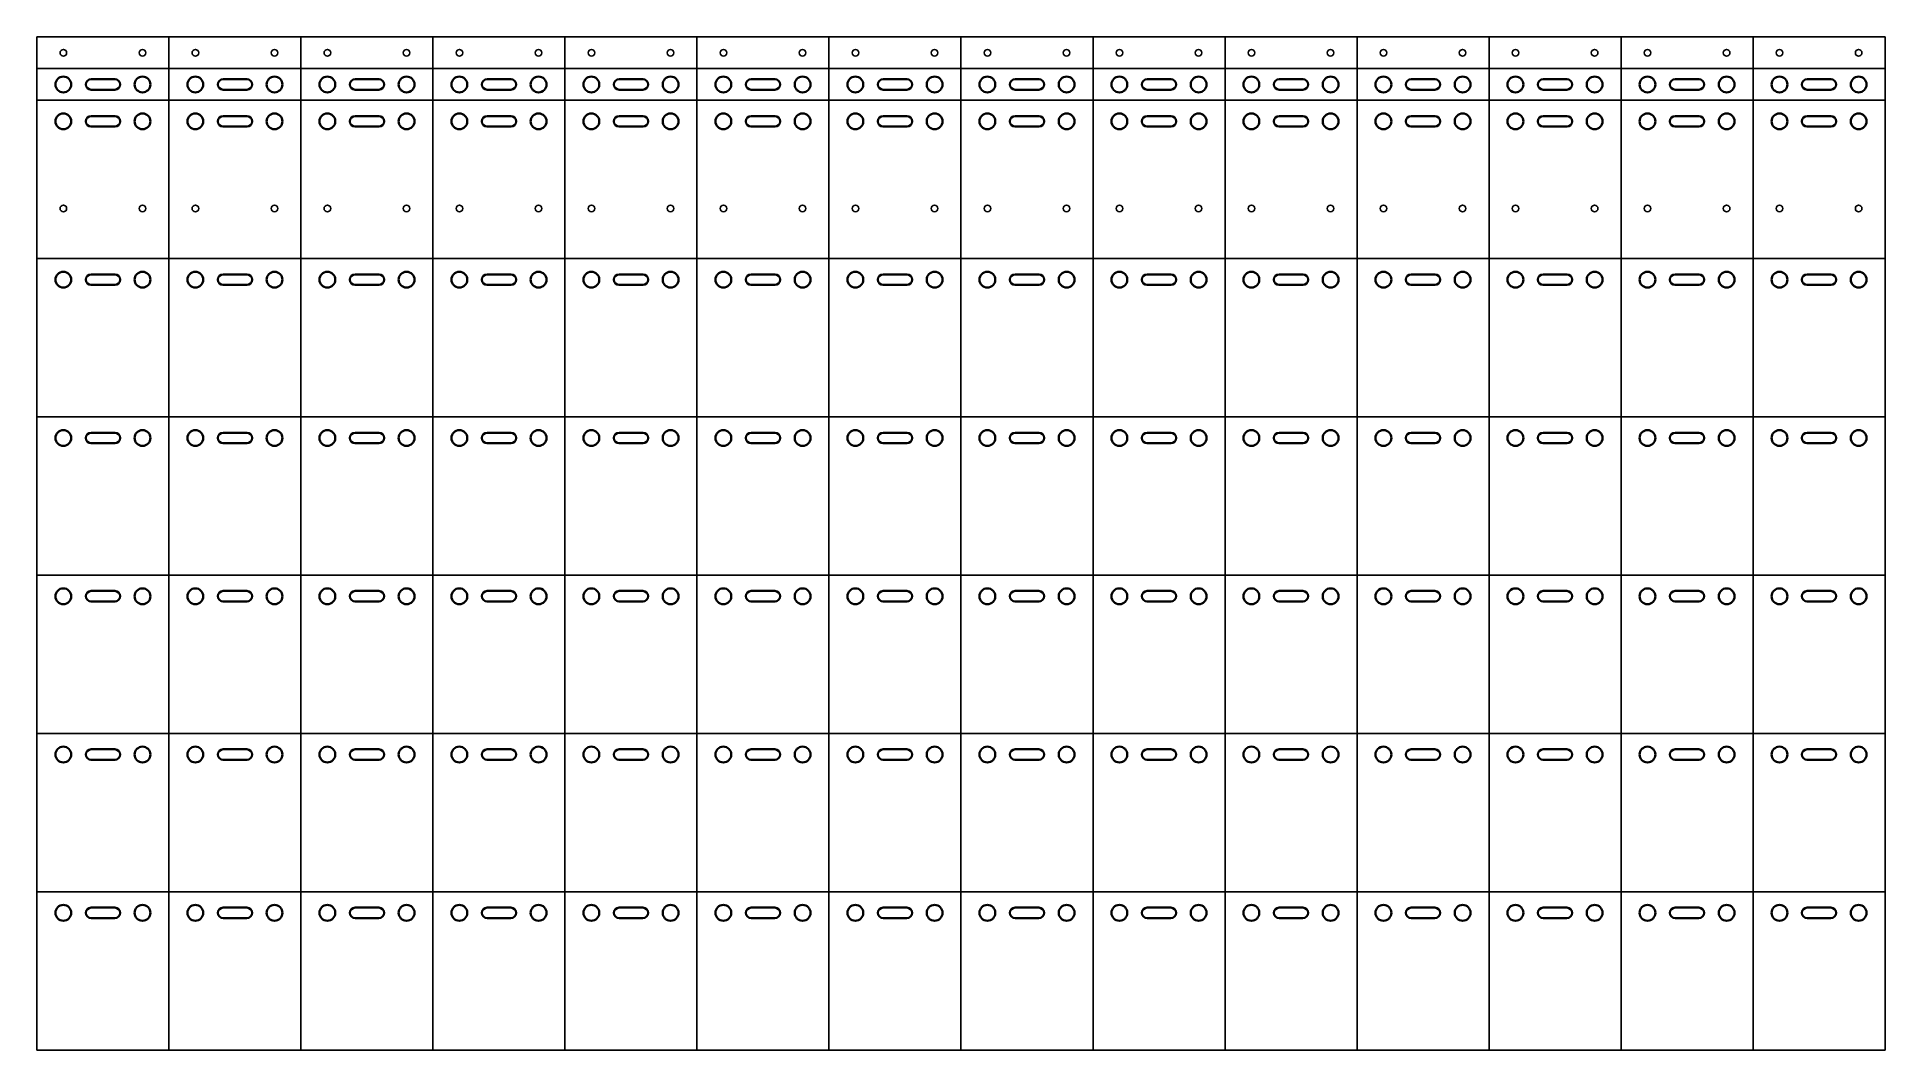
# Model space of a CAD drawing. Header units: inches. Extents: x 0 to 700, y 0 to 384.
import ezdxf

# ---------------------------------------------------------------- set-up
doc = ezdxf.new("R2010")
doc.units = ezdxf.units.IN
doc.header["$MEASUREMENT"] = 0
doc.layers.add('freelijnen', color=94, linetype='Continuous')

msp = doc.modelspace()

# ---------------------------------------------------------------- linework, layer by layer
at = {"layer": 'freelijnen'}
for p, q in [((50, 384), (50, 0)), ((100, 0), (100, 384)), ((150, 384), (150, 0)), ((200, 384), (200, 0)), ((250, 0), (250, 384)), ((300, 384), (300, 0)), ((350, 0), (350, 384)), ((400, 384), (400, 0)), ((450, 0), (450, 384)), ((500, 384), (500, 0)), ((550, 0), (550, 384)), ((600, 384), (600, 0)), ((650, 0), (650, 384)), ((700, 372), (0, 372)), ((0, 360), (700, 360)), ((700, 300), (0, 300)), ((0, 240), (700, 240)), ((700, 180), (0, 180)), ((0, 120), (700, 120)), ((700, 60), (0, 60))]:
    msp.add_line(p, q, dxfattribs=at)
msp.add_lwpolyline([(0, 0), (700, 0), (700, 384), (0, 384)], close=True, dxfattribs=at)
for centre in [(10, 378), (40, 378), (60, 378), (90, 378), (110, 378), (140, 378), (160, 378), (190, 378), (210, 378), (240, 378), (260, 378), (290, 378), (310, 378), (340, 378), (360, 378), (390, 378), (410, 378), (440, 378), (460, 378), (490, 378), (510, 378), (540, 378), (560, 378), (590, 378), (610, 378), (640, 378), (660, 378), (690, 378), (10, 319), (40, 319), (60, 319), (90, 319), (110, 319), (140, 319), (160, 319), (190, 319), (210, 319), (240, 319), (260, 319), (290, 319), (310, 319), (340, 319), (360, 319), (390, 319), (410, 319), (440, 319), (460, 319), (490, 319), (510, 319), (540, 319), (560, 319), (590, 319), (610, 319), (640, 319), (660, 319), (690, 319)]:
    msp.add_circle(centre, 1.25, dxfattribs=at)
at = {"layer": 'freelijnen', "lineweight": 35}
for centre in [(10, 366), (40, 366), (60, 366), (90, 366), (110, 366), (140, 366), (160, 366), (190, 366), (210, 366), (240, 366), (260, 366), (290, 366), (310, 366), (340, 366), (360, 366), (390, 366), (410, 366), (440, 366), (460, 366), (490, 366), (510, 366), (540, 366), (560, 366), (590, 366), (610, 366), (640, 366), (660, 366), (690, 366), (10, 352), (40, 352), (60, 352), (90, 352), (110, 352), (140, 352), (160, 352), (190, 352), (210, 352), (240, 352), (260, 352), (290, 352), (310, 352), (340, 352), (360, 352), (390, 352), (410, 352), (440, 352), (460, 352), (490, 352), (510, 352), (540, 352), (560, 352), (590, 352), (610, 352), (640, 352), (660, 352), (690, 352), (10, 292), (40, 292), (60, 292), (90, 292), (110, 292), (140, 292), (160, 292), (190, 292), (210, 292), (240, 292), (260, 292), (290, 292), (310, 292), (340, 292), (360, 292), (390, 292), (410, 292), (440, 292), (460, 292), (490, 292), (510, 292), (540, 292), (560, 292), (590, 292), (610, 292), (640, 292), (660, 292), (690, 292), (10, 232), (40, 232), (60, 232), (90, 232), (110, 232), (140, 232), (160, 232), (190, 232), (210, 232), (240, 232), (260, 232), (290, 232), (310, 232), (340, 232), (360, 232), (390, 232), (410, 232), (440, 232), (460, 232), (490, 232), (510, 232), (540, 232), (560, 232), (590, 232), (610, 232), (640, 232), (660, 232), (690, 232), (10, 172), (40, 172), (60, 172), (90, 172), (110, 172), (140, 172), (160, 172), (190, 172), (210, 172), (240, 172), (260, 172), (290, 172), (310, 172), (340, 172), (360, 172), (390, 172), (410, 172), (440, 172), (460, 172), (490, 172), (510, 172), (540, 172), (560, 172), (590, 172), (610, 172), (640, 172), (660, 172), (690, 172), (10, 112), (40, 112), (60, 112), (90, 112), (110, 112), (140, 112), (160, 112), (190, 112), (210, 112), (240, 112), (260, 112), (290, 112), (310, 112), (340, 112), (360, 112), (390, 112), (410, 112), (440, 112), (460, 112), (490, 112), (510, 112), (540, 112), (560, 112), (590, 112), (610, 112), (640, 112), (660, 112), (690, 112), (10, 52), (40, 52), (60, 52), (90, 52), (110, 52), (140, 52), (160, 52), (190, 52), (210, 52), (240, 52), (260, 52), (290, 52), (310, 52), (340, 52), (360, 52), (390, 52), (410, 52), (440, 52), (460, 52), (490, 52), (510, 52), (540, 52), (560, 52), (590, 52), (610, 52), (640, 52), (660, 52), (690, 52)]:
    msp.add_ellipse(centre, major_axis=(0, 3), ratio=1, dxfattribs=at)
for points in [[(20.5, 368), (20.5, 368), (29.5, 368), (29.5, 368), (29.5, 368), (30.6, 368), (31.5, 367.1), (31.5, 366), (31.5, 366), (31.5, 366), (31.5, 366), (31.5, 366), (31.5, 366), (31.5, 364.9), (30.6, 364), (29.5, 364), (29.5, 364), (29.5, 364), (20.5, 364), (20.5, 364), (20.5, 364), (19.4, 364), (18.5, 364.9), (18.5, 366), (18.5, 366), (18.5, 366), (18.5, 366), (18.5, 366), (18.5, 366), (18.5, 367.1), (19.4, 368), (20.5, 368)], [(70.5, 368), (70.5, 368), (79.5, 368), (79.5, 368), (79.5, 368), (80.6, 368), (81.5, 367.1), (81.5, 366), (81.5, 366), (81.5, 366), (81.5, 366), (81.5, 366), (81.5, 366), (81.5, 364.9), (80.6, 364), (79.5, 364), (79.5, 364), (79.5, 364), (70.5, 364), (70.5, 364), (70.5, 364), (69.4, 364), (68.5, 364.9), (68.5, 366), (68.5, 366), (68.5, 366), (68.5, 366), (68.5, 366), (68.5, 366), (68.5, 367.1), (69.4, 368), (70.5, 368)], [(120.5, 368), (120.5, 368), (129.5, 368), (129.5, 368), (129.5, 368), (130.6, 368), (131.5, 367.1), (131.5, 366), (131.5, 366), (131.5, 366), (131.5, 366), (131.5, 366), (131.5, 366), (131.5, 364.9), (130.6, 364), (129.5, 364), (129.5, 364), (129.5, 364), (120.5, 364), (120.5, 364), (120.5, 364), (119.4, 364), (118.5, 364.9), (118.5, 366), (118.5, 366), (118.5, 366), (118.5, 366), (118.5, 366), (118.5, 366), (118.5, 367.1), (119.4, 368), (120.5, 368)], [(170.5, 368), (170.5, 368), (179.5, 368), (179.5, 368), (179.5, 368), (180.6, 368), (181.5, 367.1), (181.5, 366), (181.5, 366), (181.5, 366), (181.5, 366), (181.5, 366), (181.5, 366), (181.5, 364.9), (180.6, 364), (179.5, 364), (179.5, 364), (179.5, 364), (170.5, 364), (170.5, 364), (170.5, 364), (169.4, 364), (168.5, 364.9), (168.5, 366), (168.5, 366), (168.5, 366), (168.5, 366), (168.5, 366), (168.5, 366), (168.5, 367.1), (169.4, 368), (170.5, 368)], [(220.5, 368), (220.5, 368), (229.5, 368), (229.5, 368), (229.5, 368), (230.6, 368), (231.5, 367.1), (231.5, 366), (231.5, 366), (231.5, 366), (231.5, 366), (231.5, 366), (231.5, 366), (231.5, 364.9), (230.6, 364), (229.5, 364), (229.5, 364), (229.5, 364), (220.5, 364), (220.5, 364), (220.5, 364), (219.4, 364), (218.5, 364.9), (218.5, 366), (218.5, 366), (218.5, 366), (218.5, 366), (218.5, 366), (218.5, 366), (218.5, 367.1), (219.4, 368), (220.5, 368)], [(270.5, 368), (270.5, 368), (279.5, 368), (279.5, 368), (279.5, 368), (280.6, 368), (281.5, 367.1), (281.5, 366), (281.5, 366), (281.5, 366), (281.5, 366), (281.5, 366), (281.5, 366), (281.5, 364.9), (280.6, 364), (279.5, 364), (279.5, 364), (279.5, 364), (270.5, 364), (270.5, 364), (270.5, 364), (269.4, 364), (268.5, 364.9), (268.5, 366), (268.5, 366), (268.5, 366), (268.5, 366), (268.5, 366), (268.5, 366), (268.5, 367.1), (269.4, 368), (270.5, 368)], [(320.5, 368), (320.5, 368), (329.5, 368), (329.5, 368), (329.5, 368), (330.6, 368), (331.5, 367.1), (331.5, 366), (331.5, 366), (331.5, 366), (331.5, 366), (331.5, 366), (331.5, 366), (331.5, 364.9), (330.6, 364), (329.5, 364), (329.5, 364), (329.5, 364), (320.5, 364), (320.5, 364), (320.5, 364), (319.4, 364), (318.5, 364.9), (318.5, 366), (318.5, 366), (318.5, 366), (318.5, 366), (318.5, 366), (318.5, 366), (318.5, 367.1), (319.4, 368), (320.5, 368)], [(370.5, 368), (370.5, 368), (379.5, 368), (379.5, 368), (379.5, 368), (380.6, 368), (381.5, 367.1), (381.5, 366), (381.5, 366), (381.5, 366), (381.5, 366), (381.5, 366), (381.5, 366), (381.5, 364.9), (380.6, 364), (379.5, 364), (379.5, 364), (379.5, 364), (370.5, 364), (370.5, 364), (370.5, 364), (369.4, 364), (368.5, 364.9), (368.5, 366), (368.5, 366), (368.5, 366), (368.5, 366), (368.5, 366), (368.5, 366), (368.5, 367.1), (369.4, 368), (370.5, 368)], [(420.5, 368), (420.5, 368), (429.5, 368), (429.5, 368), (429.5, 368), (430.6, 368), (431.5, 367.1), (431.5, 366), (431.5, 366), (431.5, 366), (431.5, 366), (431.5, 366), (431.5, 366), (431.5, 364.9), (430.6, 364), (429.5, 364), (429.5, 364), (429.5, 364), (420.5, 364), (420.5, 364), (420.5, 364), (419.4, 364), (418.5, 364.9), (418.5, 366), (418.5, 366), (418.5, 366), (418.5, 366), (418.5, 366), (418.5, 366), (418.5, 367.1), (419.4, 368), (420.5, 368)], [(470.5, 368), (470.5, 368), (479.5, 368), (479.5, 368), (479.5, 368), (480.6, 368), (481.5, 367.1), (481.5, 366), (481.5, 366), (481.5, 366), (481.5, 366), (481.5, 366), (481.5, 366), (481.5, 364.9), (480.6, 364), (479.5, 364), (479.5, 364), (479.5, 364), (470.5, 364), (470.5, 364), (470.5, 364), (469.4, 364), (468.5, 364.9), (468.5, 366), (468.5, 366), (468.5, 366), (468.5, 366), (468.5, 366), (468.5, 366), (468.5, 367.1), (469.4, 368), (470.5, 368)], [(520.5, 368), (520.5, 368), (529.5, 368), (529.5, 368), (529.5, 368), (530.6, 368), (531.5, 367.1), (531.5, 366), (531.5, 366), (531.5, 366), (531.5, 366), (531.5, 366), (531.5, 366), (531.5, 364.9), (530.6, 364), (529.5, 364), (529.5, 364), (529.5, 364), (520.5, 364), (520.5, 364), (520.5, 364), (519.4, 364), (518.5, 364.9), (518.5, 366), (518.5, 366), (518.5, 366), (518.5, 366), (518.5, 366), (518.5, 366), (518.5, 367.1), (519.4, 368), (520.5, 368)], [(570.5, 368), (570.5, 368), (579.5, 368), (579.5, 368), (579.5, 368), (580.6, 368), (581.5, 367.1), (581.5, 366), (581.5, 366), (581.5, 366), (581.5, 366), (581.5, 366), (581.5, 366), (581.5, 364.9), (580.6, 364), (579.5, 364), (579.5, 364), (579.5, 364), (570.5, 364), (570.5, 364), (570.5, 364), (569.4, 364), (568.5, 364.9), (568.5, 366), (568.5, 366), (568.5, 366), (568.5, 366), (568.5, 366), (568.5, 366), (568.5, 367.1), (569.4, 368), (570.5, 368)], [(620.5, 368), (620.5, 368), (629.5, 368), (629.5, 368), (629.5, 368), (630.6, 368), (631.5, 367.1), (631.5, 366), (631.5, 366), (631.5, 366), (631.5, 366), (631.5, 366), (631.5, 366), (631.5, 364.9), (630.6, 364), (629.5, 364), (629.5, 364), (629.5, 364), (620.5, 364), (620.5, 364), (620.5, 364), (619.4, 364), (618.5, 364.9), (618.5, 366), (618.5, 366), (618.5, 366), (618.5, 366), (618.5, 366), (618.5, 366), (618.5, 367.1), (619.4, 368), (620.5, 368)], [(670.5, 368), (670.5, 368), (679.5, 368), (679.5, 368), (679.5, 368), (680.6, 368), (681.5, 367.1), (681.5, 366), (681.5, 366), (681.5, 366), (681.5, 366), (681.5, 366), (681.5, 366), (681.5, 364.9), (680.6, 364), (679.5, 364), (679.5, 364), (679.5, 364), (670.5, 364), (670.5, 364), (670.5, 364), (669.4, 364), (668.5, 364.9), (668.5, 366), (668.5, 366), (668.5, 366), (668.5, 366), (668.5, 366), (668.5, 366), (668.5, 367.1), (669.4, 368), (670.5, 368)], [(20.5, 354), (20.5, 354), (29.5, 354), (29.5, 354), (29.5, 354), (30.6, 354), (31.5, 353.1), (31.5, 352), (31.5, 352), (31.5, 352), (31.5, 352), (31.5, 352), (31.5, 352), (31.5, 350.9), (30.6, 350), (29.5, 350), (29.5, 350), (29.5, 350), (20.5, 350), (20.5, 350), (20.5, 350), (19.4, 350), (18.5, 350.9), (18.5, 352), (18.5, 352), (18.5, 352), (18.5, 352), (18.5, 352), (18.5, 352), (18.5, 353.1), (19.4, 354), (20.5, 354)], [(70.5, 354), (70.5, 354), (79.5, 354), (79.5, 354), (79.5, 354), (80.6, 354), (81.5, 353.1), (81.5, 352), (81.5, 352), (81.5, 352), (81.5, 352), (81.5, 352), (81.5, 352), (81.5, 350.9), (80.6, 350), (79.5, 350), (79.5, 350), (79.5, 350), (70.5, 350), (70.5, 350), (70.5, 350), (69.4, 350), (68.5, 350.9), (68.5, 352), (68.5, 352), (68.5, 352), (68.5, 352), (68.5, 352), (68.5, 352), (68.5, 353.1), (69.4, 354), (70.5, 354)], [(120.5, 354), (120.5, 354), (129.5, 354), (129.5, 354), (129.5, 354), (130.6, 354), (131.5, 353.1), (131.5, 352), (131.5, 352), (131.5, 352), (131.5, 352), (131.5, 352), (131.5, 352), (131.5, 350.9), (130.6, 350), (129.5, 350), (129.5, 350), (129.5, 350), (120.5, 350), (120.5, 350), (120.5, 350), (119.4, 350), (118.5, 350.9), (118.5, 352), (118.5, 352), (118.5, 352), (118.5, 352), (118.5, 352), (118.5, 352), (118.5, 353.1), (119.4, 354), (120.5, 354)], [(170.5, 354), (170.5, 354), (179.5, 354), (179.5, 354), (179.5, 354), (180.6, 354), (181.5, 353.1), (181.5, 352), (181.5, 352), (181.5, 352), (181.5, 352), (181.5, 352), (181.5, 352), (181.5, 350.9), (180.6, 350), (179.5, 350), (179.5, 350), (179.5, 350), (170.5, 350), (170.5, 350), (170.5, 350), (169.4, 350), (168.5, 350.9), (168.5, 352), (168.5, 352), (168.5, 352), (168.5, 352), (168.5, 352), (168.5, 352), (168.5, 353.1), (169.4, 354), (170.5, 354)], [(220.5, 354), (220.5, 354), (229.5, 354), (229.5, 354), (229.5, 354), (230.6, 354), (231.5, 353.1), (231.5, 352), (231.5, 352), (231.5, 352), (231.5, 352), (231.5, 352), (231.5, 352), (231.5, 350.9), (230.6, 350), (229.5, 350), (229.5, 350), (229.5, 350), (220.5, 350), (220.5, 350), (220.5, 350), (219.4, 350), (218.5, 350.9), (218.5, 352), (218.5, 352), (218.5, 352), (218.5, 352), (218.5, 352), (218.5, 352), (218.5, 353.1), (219.4, 354), (220.5, 354)], [(270.5, 354), (270.5, 354), (279.5, 354), (279.5, 354), (279.5, 354), (280.6, 354), (281.5, 353.1), (281.5, 352), (281.5, 352), (281.5, 352), (281.5, 352), (281.5, 352), (281.5, 352), (281.5, 350.9), (280.6, 350), (279.5, 350), (279.5, 350), (279.5, 350), (270.5, 350), (270.5, 350), (270.5, 350), (269.4, 350), (268.5, 350.9), (268.5, 352), (268.5, 352), (268.5, 352), (268.5, 352), (268.5, 352), (268.5, 352), (268.5, 353.1), (269.4, 354), (270.5, 354)], [(320.5, 354), (320.5, 354), (329.5, 354), (329.5, 354), (329.5, 354), (330.6, 354), (331.5, 353.1), (331.5, 352), (331.5, 352), (331.5, 352), (331.5, 352), (331.5, 352), (331.5, 352), (331.5, 350.9), (330.6, 350), (329.5, 350), (329.5, 350), (329.5, 350), (320.5, 350), (320.5, 350), (320.5, 350), (319.4, 350), (318.5, 350.9), (318.5, 352), (318.5, 352), (318.5, 352), (318.5, 352), (318.5, 352), (318.5, 352), (318.5, 353.1), (319.4, 354), (320.5, 354)], [(370.5, 354), (370.5, 354), (379.5, 354), (379.5, 354), (379.5, 354), (380.6, 354), (381.5, 353.1), (381.5, 352), (381.5, 352), (381.5, 352), (381.5, 352), (381.5, 352), (381.5, 352), (381.5, 350.9), (380.6, 350), (379.5, 350), (379.5, 350), (379.5, 350), (370.5, 350), (370.5, 350), (370.5, 350), (369.4, 350), (368.5, 350.9), (368.5, 352), (368.5, 352), (368.5, 352), (368.5, 352), (368.5, 352), (368.5, 352), (368.5, 353.1), (369.4, 354), (370.5, 354)], [(420.5, 354), (420.5, 354), (429.5, 354), (429.5, 354), (429.5, 354), (430.6, 354), (431.5, 353.1), (431.5, 352), (431.5, 352), (431.5, 352), (431.5, 352), (431.5, 352), (431.5, 352), (431.5, 350.9), (430.6, 350), (429.5, 350), (429.5, 350), (429.5, 350), (420.5, 350), (420.5, 350), (420.5, 350), (419.4, 350), (418.5, 350.9), (418.5, 352), (418.5, 352), (418.5, 352), (418.5, 352), (418.5, 352), (418.5, 352), (418.5, 353.1), (419.4, 354), (420.5, 354)], [(470.5, 354), (470.5, 354), (479.5, 354), (479.5, 354), (479.5, 354), (480.6, 354), (481.5, 353.1), (481.5, 352), (481.5, 352), (481.5, 352), (481.5, 352), (481.5, 352), (481.5, 352), (481.5, 350.9), (480.6, 350), (479.5, 350), (479.5, 350), (479.5, 350), (470.5, 350), (470.5, 350), (470.5, 350), (469.4, 350), (468.5, 350.9), (468.5, 352), (468.5, 352), (468.5, 352), (468.5, 352), (468.5, 352), (468.5, 352), (468.5, 353.1), (469.4, 354), (470.5, 354)], [(520.5, 354), (520.5, 354), (529.5, 354), (529.5, 354), (529.5, 354), (530.6, 354), (531.5, 353.1), (531.5, 352), (531.5, 352), (531.5, 352), (531.5, 352), (531.5, 352), (531.5, 352), (531.5, 350.9), (530.6, 350), (529.5, 350), (529.5, 350), (529.5, 350), (520.5, 350), (520.5, 350), (520.5, 350), (519.4, 350), (518.5, 350.9), (518.5, 352), (518.5, 352), (518.5, 352), (518.5, 352), (518.5, 352), (518.5, 352), (518.5, 353.1), (519.4, 354), (520.5, 354)], [(570.5, 354), (570.5, 354), (579.5, 354), (579.5, 354), (579.5, 354), (580.6, 354), (581.5, 353.1), (581.5, 352), (581.5, 352), (581.5, 352), (581.5, 352), (581.5, 352), (581.5, 352), (581.5, 350.9), (580.6, 350), (579.5, 350), (579.5, 350), (579.5, 350), (570.5, 350), (570.5, 350), (570.5, 350), (569.4, 350), (568.5, 350.9), (568.5, 352), (568.5, 352), (568.5, 352), (568.5, 352), (568.5, 352), (568.5, 352), (568.5, 353.1), (569.4, 354), (570.5, 354)], [(620.5, 354), (620.5, 354), (629.5, 354), (629.5, 354), (629.5, 354), (630.6, 354), (631.5, 353.1), (631.5, 352), (631.5, 352), (631.5, 352), (631.5, 352), (631.5, 352), (631.5, 352), (631.5, 350.9), (630.6, 350), (629.5, 350), (629.5, 350), (629.5, 350), (620.5, 350), (620.5, 350), (620.5, 350), (619.4, 350), (618.5, 350.9), (618.5, 352), (618.5, 352), (618.5, 352), (618.5, 352), (618.5, 352), (618.5, 352), (618.5, 353.1), (619.4, 354), (620.5, 354)], [(670.5, 354), (670.5, 354), (679.5, 354), (679.5, 354), (679.5, 354), (680.6, 354), (681.5, 353.1), (681.5, 352), (681.5, 352), (681.5, 352), (681.5, 352), (681.5, 352), (681.5, 352), (681.5, 350.9), (680.6, 350), (679.5, 350), (679.5, 350), (679.5, 350), (670.5, 350), (670.5, 350), (670.5, 350), (669.4, 350), (668.5, 350.9), (668.5, 352), (668.5, 352), (668.5, 352), (668.5, 352), (668.5, 352), (668.5, 352), (668.5, 353.1), (669.4, 354), (670.5, 354)], [(20.5, 294), (20.5, 294), (29.5, 294), (29.5, 294), (29.5, 294), (30.6, 294), (31.5, 293.1), (31.5, 292), (31.5, 292), (31.5, 292), (31.5, 292), (31.5, 292), (31.5, 292), (31.5, 290.9), (30.6, 290), (29.5, 290), (29.5, 290), (29.5, 290), (20.5, 290), (20.5, 290), (20.5, 290), (19.4, 290), (18.5, 290.9), (18.5, 292), (18.5, 292), (18.5, 292), (18.5, 292), (18.5, 292), (18.5, 292), (18.5, 293.1), (19.4, 294), (20.5, 294)], [(70.5, 294), (70.5, 294), (79.5, 294), (79.5, 294), (79.5, 294), (80.6, 294), (81.5, 293.1), (81.5, 292), (81.5, 292), (81.5, 292), (81.5, 292), (81.5, 292), (81.5, 292), (81.5, 290.9), (80.6, 290), (79.5, 290), (79.5, 290), (79.5, 290), (70.5, 290), (70.5, 290), (70.5, 290), (69.4, 290), (68.5, 290.9), (68.5, 292), (68.5, 292), (68.5, 292), (68.5, 292), (68.5, 292), (68.5, 292), (68.5, 293.1), (69.4, 294), (70.5, 294)], [(120.5, 294), (120.5, 294), (129.5, 294), (129.5, 294), (129.5, 294), (130.6, 294), (131.5, 293.1), (131.5, 292), (131.5, 292), (131.5, 292), (131.5, 292), (131.5, 292), (131.5, 292), (131.5, 290.9), (130.6, 290), (129.5, 290), (129.5, 290), (129.5, 290), (120.5, 290), (120.5, 290), (120.5, 290), (119.4, 290), (118.5, 290.9), (118.5, 292), (118.5, 292), (118.5, 292), (118.5, 292), (118.5, 292), (118.5, 292), (118.5, 293.1), (119.4, 294), (120.5, 294)], [(170.5, 294), (170.5, 294), (179.5, 294), (179.5, 294), (179.5, 294), (180.6, 294), (181.5, 293.1), (181.5, 292), (181.5, 292), (181.5, 292), (181.5, 292), (181.5, 292), (181.5, 292), (181.5, 290.9), (180.6, 290), (179.5, 290), (179.5, 290), (179.5, 290), (170.5, 290), (170.5, 290), (170.5, 290), (169.4, 290), (168.5, 290.9), (168.5, 292), (168.5, 292), (168.5, 292), (168.5, 292), (168.5, 292), (168.5, 292), (168.5, 293.1), (169.4, 294), (170.5, 294)], [(220.5, 294), (220.5, 294), (229.5, 294), (229.5, 294), (229.5, 294), (230.6, 294), (231.5, 293.1), (231.5, 292), (231.5, 292), (231.5, 292), (231.5, 292), (231.5, 292), (231.5, 292), (231.5, 290.9), (230.6, 290), (229.5, 290), (229.5, 290), (229.5, 290), (220.5, 290), (220.5, 290), (220.5, 290), (219.4, 290), (218.5, 290.9), (218.5, 292), (218.5, 292), (218.5, 292), (218.5, 292), (218.5, 292), (218.5, 292), (218.5, 293.1), (219.4, 294), (220.5, 294)], [(270.5, 294), (270.5, 294), (279.5, 294), (279.5, 294), (279.5, 294), (280.6, 294), (281.5, 293.1), (281.5, 292), (281.5, 292), (281.5, 292), (281.5, 292), (281.5, 292), (281.5, 292), (281.5, 290.9), (280.6, 290), (279.5, 290), (279.5, 290), (279.5, 290), (270.5, 290), (270.5, 290), (270.5, 290), (269.4, 290), (268.5, 290.9), (268.5, 292), (268.5, 292), (268.5, 292), (268.5, 292), (268.5, 292), (268.5, 292), (268.5, 293.1), (269.4, 294), (270.5, 294)], [(320.5, 294), (320.5, 294), (329.5, 294), (329.5, 294), (329.5, 294), (330.6, 294), (331.5, 293.1), (331.5, 292), (331.5, 292), (331.5, 292), (331.5, 292), (331.5, 292), (331.5, 292), (331.5, 290.9), (330.6, 290), (329.5, 290), (329.5, 290), (329.5, 290), (320.5, 290), (320.5, 290), (320.5, 290), (319.4, 290), (318.5, 290.9), (318.5, 292), (318.5, 292), (318.5, 292), (318.5, 292), (318.5, 292), (318.5, 292), (318.5, 293.1), (319.4, 294), (320.5, 294)], [(370.5, 294), (370.5, 294), (379.5, 294), (379.5, 294), (379.5, 294), (380.6, 294), (381.5, 293.1), (381.5, 292), (381.5, 292), (381.5, 292), (381.5, 292), (381.5, 292), (381.5, 292), (381.5, 290.9), (380.6, 290), (379.5, 290), (379.5, 290), (379.5, 290), (370.5, 290), (370.5, 290), (370.5, 290), (369.4, 290), (368.5, 290.9), (368.5, 292), (368.5, 292), (368.5, 292), (368.5, 292), (368.5, 292), (368.5, 292), (368.5, 293.1), (369.4, 294), (370.5, 294)], [(420.5, 294), (420.5, 294), (429.5, 294), (429.5, 294), (429.5, 294), (430.6, 294), (431.5, 293.1), (431.5, 292), (431.5, 292), (431.5, 292), (431.5, 292), (431.5, 292), (431.5, 292), (431.5, 290.9), (430.6, 290), (429.5, 290), (429.5, 290), (429.5, 290), (420.5, 290), (420.5, 290), (420.5, 290), (419.4, 290), (418.5, 290.9), (418.5, 292), (418.5, 292), (418.5, 292), (418.5, 292), (418.5, 292), (418.5, 292), (418.5, 293.1), (419.4, 294), (420.5, 294)], [(470.5, 294), (470.5, 294), (479.5, 294), (479.5, 294), (479.5, 294), (480.6, 294), (481.5, 293.1), (481.5, 292), (481.5, 292), (481.5, 292), (481.5, 292), (481.5, 292), (481.5, 292), (481.5, 290.9), (480.6, 290), (479.5, 290), (479.5, 290), (479.5, 290), (470.5, 290), (470.5, 290), (470.5, 290), (469.4, 290), (468.5, 290.9), (468.5, 292), (468.5, 292), (468.5, 292), (468.5, 292), (468.5, 292), (468.5, 292), (468.5, 293.1), (469.4, 294), (470.5, 294)], [(520.5, 294), (520.5, 294), (529.5, 294), (529.5, 294), (529.5, 294), (530.6, 294), (531.5, 293.1), (531.5, 292), (531.5, 292), (531.5, 292), (531.5, 292), (531.5, 292), (531.5, 292), (531.5, 290.9), (530.6, 290), (529.5, 290), (529.5, 290), (529.5, 290), (520.5, 290), (520.5, 290), (520.5, 290), (519.4, 290), (518.5, 290.9), (518.5, 292), (518.5, 292), (518.5, 292), (518.5, 292), (518.5, 292), (518.5, 292), (518.5, 293.1), (519.4, 294), (520.5, 294)], [(570.5, 294), (570.5, 294), (579.5, 294), (579.5, 294), (579.5, 294), (580.6, 294), (581.5, 293.1), (581.5, 292), (581.5, 292), (581.5, 292), (581.5, 292), (581.5, 292), (581.5, 292), (581.5, 290.9), (580.6, 290), (579.5, 290), (579.5, 290), (579.5, 290), (570.5, 290), (570.5, 290), (570.5, 290), (569.4, 290), (568.5, 290.9), (568.5, 292), (568.5, 292), (568.5, 292), (568.5, 292), (568.5, 292), (568.5, 292), (568.5, 293.1), (569.4, 294), (570.5, 294)], [(620.5, 294), (620.5, 294), (629.5, 294), (629.5, 294), (629.5, 294), (630.6, 294), (631.5, 293.1), (631.5, 292), (631.5, 292), (631.5, 292), (631.5, 292), (631.5, 292), (631.5, 292), (631.5, 290.9), (630.6, 290), (629.5, 290), (629.5, 290), (629.5, 290), (620.5, 290), (620.5, 290), (620.5, 290), (619.4, 290), (618.5, 290.9), (618.5, 292), (618.5, 292), (618.5, 292), (618.5, 292), (618.5, 292), (618.5, 292), (618.5, 293.1), (619.4, 294), (620.5, 294)], [(670.5, 294), (670.5, 294), (679.5, 294), (679.5, 294), (679.5, 294), (680.6, 294), (681.5, 293.1), (681.5, 292), (681.5, 292), (681.5, 292), (681.5, 292), (681.5, 292), (681.5, 292), (681.5, 290.9), (680.6, 290), (679.5, 290), (679.5, 290), (679.5, 290), (670.5, 290), (670.5, 290), (670.5, 290), (669.4, 290), (668.5, 290.9), (668.5, 292), (668.5, 292), (668.5, 292), (668.5, 292), (668.5, 292), (668.5, 292), (668.5, 293.1), (669.4, 294), (670.5, 294)], [(20.5, 234), (20.5, 234), (29.5, 234), (29.5, 234), (29.5, 234), (30.6, 234), (31.5, 233.1), (31.5, 232), (31.5, 232), (31.5, 232), (31.5, 232), (31.5, 232), (31.5, 232), (31.5, 230.9), (30.6, 230), (29.5, 230), (29.5, 230), (29.5, 230), (20.5, 230), (20.5, 230), (20.5, 230), (19.4, 230), (18.5, 230.9), (18.5, 232), (18.5, 232), (18.5, 232), (18.5, 232), (18.5, 232), (18.5, 232), (18.5, 233.1), (19.4, 234), (20.5, 234)], [(70.5, 234), (70.5, 234), (79.5, 234), (79.5, 234), (79.5, 234), (80.6, 234), (81.5, 233.1), (81.5, 232), (81.5, 232), (81.5, 232), (81.5, 232), (81.5, 232), (81.5, 232), (81.5, 230.9), (80.6, 230), (79.5, 230), (79.5, 230), (79.5, 230), (70.5, 230), (70.5, 230), (70.5, 230), (69.4, 230), (68.5, 230.9), (68.5, 232), (68.5, 232), (68.5, 232), (68.5, 232), (68.5, 232), (68.5, 232), (68.5, 233.1), (69.4, 234), (70.5, 234)], [(120.5, 234), (120.5, 234), (129.5, 234), (129.5, 234), (129.5, 234), (130.6, 234), (131.5, 233.1), (131.5, 232), (131.5, 232), (131.5, 232), (131.5, 232), (131.5, 232), (131.5, 232), (131.5, 230.9), (130.6, 230), (129.5, 230), (129.5, 230), (129.5, 230), (120.5, 230), (120.5, 230), (120.5, 230), (119.4, 230), (118.5, 230.9), (118.5, 232), (118.5, 232), (118.5, 232), (118.5, 232), (118.5, 232), (118.5, 232), (118.5, 233.1), (119.4, 234), (120.5, 234)], [(170.5, 234), (170.5, 234), (179.5, 234), (179.5, 234), (179.5, 234), (180.6, 234), (181.5, 233.1), (181.5, 232), (181.5, 232), (181.5, 232), (181.5, 232), (181.5, 232), (181.5, 232), (181.5, 230.9), (180.6, 230), (179.5, 230), (179.5, 230), (179.5, 230), (170.5, 230), (170.5, 230), (170.5, 230), (169.4, 230), (168.5, 230.9), (168.5, 232), (168.5, 232), (168.5, 232), (168.5, 232), (168.5, 232), (168.5, 232), (168.5, 233.1), (169.4, 234), (170.5, 234)], [(220.5, 234), (220.5, 234), (229.5, 234), (229.5, 234), (229.5, 234), (230.6, 234), (231.5, 233.1), (231.5, 232), (231.5, 232), (231.5, 232), (231.5, 232), (231.5, 232), (231.5, 232), (231.5, 230.9), (230.6, 230), (229.5, 230), (229.5, 230), (229.5, 230), (220.5, 230), (220.5, 230), (220.5, 230), (219.4, 230), (218.5, 230.9), (218.5, 232), (218.5, 232), (218.5, 232), (218.5, 232), (218.5, 232), (218.5, 232), (218.5, 233.1), (219.4, 234), (220.5, 234)], [(270.5, 234), (270.5, 234), (279.5, 234), (279.5, 234), (279.5, 234), (280.6, 234), (281.5, 233.1), (281.5, 232), (281.5, 232), (281.5, 232), (281.5, 232), (281.5, 232), (281.5, 232), (281.5, 230.9), (280.6, 230), (279.5, 230), (279.5, 230), (279.5, 230), (270.5, 230), (270.5, 230), (270.5, 230), (269.4, 230), (268.5, 230.9), (268.5, 232), (268.5, 232), (268.5, 232), (268.5, 232), (268.5, 232), (268.5, 232), (268.5, 233.1), (269.4, 234), (270.5, 234)], [(320.5, 234), (320.5, 234), (329.5, 234), (329.5, 234), (329.5, 234), (330.6, 234), (331.5, 233.1), (331.5, 232), (331.5, 232), (331.5, 232), (331.5, 232), (331.5, 232), (331.5, 232), (331.5, 230.9), (330.6, 230), (329.5, 230), (329.5, 230), (329.5, 230), (320.5, 230), (320.5, 230), (320.5, 230), (319.4, 230), (318.5, 230.9), (318.5, 232), (318.5, 232), (318.5, 232), (318.5, 232), (318.5, 232), (318.5, 232), (318.5, 233.1), (319.4, 234), (320.5, 234)], [(370.5, 234), (370.5, 234), (379.5, 234), (379.5, 234), (379.5, 234), (380.6, 234), (381.5, 233.1), (381.5, 232), (381.5, 232), (381.5, 232), (381.5, 232), (381.5, 232), (381.5, 232), (381.5, 230.9), (380.6, 230), (379.5, 230), (379.5, 230), (379.5, 230), (370.5, 230), (370.5, 230), (370.5, 230), (369.4, 230), (368.5, 230.9), (368.5, 232), (368.5, 232), (368.5, 232), (368.5, 232), (368.5, 232), (368.5, 232), (368.5, 233.1), (369.4, 234), (370.5, 234)], [(420.5, 234), (420.5, 234), (429.5, 234), (429.5, 234), (429.5, 234), (430.6, 234), (431.5, 233.1), (431.5, 232), (431.5, 232), (431.5, 232), (431.5, 232), (431.5, 232), (431.5, 232), (431.5, 230.9), (430.6, 230), (429.5, 230), (429.5, 230), (429.5, 230), (420.5, 230), (420.5, 230), (420.5, 230), (419.4, 230), (418.5, 230.9), (418.5, 232), (418.5, 232), (418.5, 232), (418.5, 232), (418.5, 232), (418.5, 232), (418.5, 233.1), (419.4, 234), (420.5, 234)], [(470.5, 234), (470.5, 234), (479.5, 234), (479.5, 234), (479.5, 234), (480.6, 234), (481.5, 233.1), (481.5, 232), (481.5, 232), (481.5, 232), (481.5, 232), (481.5, 232), (481.5, 232), (481.5, 230.9), (480.6, 230), (479.5, 230), (479.5, 230), (479.5, 230), (470.5, 230), (470.5, 230), (470.5, 230), (469.4, 230), (468.5, 230.9), (468.5, 232), (468.5, 232), (468.5, 232), (468.5, 232), (468.5, 232), (468.5, 232), (468.5, 233.1), (469.4, 234), (470.5, 234)], [(520.5, 234), (520.5, 234), (529.5, 234), (529.5, 234), (529.5, 234), (530.6, 234), (531.5, 233.1), (531.5, 232), (531.5, 232), (531.5, 232), (531.5, 232), (531.5, 232), (531.5, 232), (531.5, 230.9), (530.6, 230), (529.5, 230), (529.5, 230), (529.5, 230), (520.5, 230), (520.5, 230), (520.5, 230), (519.4, 230), (518.5, 230.9), (518.5, 232), (518.5, 232), (518.5, 232), (518.5, 232), (518.5, 232), (518.5, 232), (518.5, 233.1), (519.4, 234), (520.5, 234)], [(570.5, 234), (570.5, 234), (579.5, 234), (579.5, 234), (579.5, 234), (580.6, 234), (581.5, 233.1), (581.5, 232), (581.5, 232), (581.5, 232), (581.5, 232), (581.5, 232), (581.5, 232), (581.5, 230.9), (580.6, 230), (579.5, 230), (579.5, 230), (579.5, 230), (570.5, 230), (570.5, 230), (570.5, 230), (569.4, 230), (568.5, 230.9), (568.5, 232), (568.5, 232), (568.5, 232), (568.5, 232), (568.5, 232), (568.5, 232), (568.5, 233.1), (569.4, 234), (570.5, 234)], [(620.5, 234), (620.5, 234), (629.5, 234), (629.5, 234), (629.5, 234), (630.6, 234), (631.5, 233.1), (631.5, 232), (631.5, 232), (631.5, 232), (631.5, 232), (631.5, 232), (631.5, 232), (631.5, 230.9), (630.6, 230), (629.5, 230), (629.5, 230), (629.5, 230), (620.5, 230), (620.5, 230), (620.5, 230), (619.4, 230), (618.5, 230.9), (618.5, 232), (618.5, 232), (618.5, 232), (618.5, 232), (618.5, 232), (618.5, 232), (618.5, 233.1), (619.4, 234), (620.5, 234)], [(670.5, 234), (670.5, 234), (679.5, 234), (679.5, 234), (679.5, 234), (680.6, 234), (681.5, 233.1), (681.5, 232), (681.5, 232), (681.5, 232), (681.5, 232), (681.5, 232), (681.5, 232), (681.5, 230.9), (680.6, 230), (679.5, 230), (679.5, 230), (679.5, 230), (670.5, 230), (670.5, 230), (670.5, 230), (669.4, 230), (668.5, 230.9), (668.5, 232), (668.5, 232), (668.5, 232), (668.5, 232), (668.5, 232), (668.5, 232), (668.5, 233.1), (669.4, 234), (670.5, 234)], [(20.5, 174), (20.5, 174), (29.5, 174), (29.5, 174), (29.5, 174), (30.6, 174), (31.5, 173.1), (31.5, 172), (31.5, 172), (31.5, 172), (31.5, 172), (31.5, 172), (31.5, 172), (31.5, 170.9), (30.6, 170), (29.5, 170), (29.5, 170), (29.5, 170), (20.5, 170), (20.5, 170), (20.5, 170), (19.4, 170), (18.5, 170.9), (18.5, 172), (18.5, 172), (18.5, 172), (18.5, 172), (18.5, 172), (18.5, 172), (18.5, 173.1), (19.4, 174), (20.5, 174)], [(70.5, 174), (70.5, 174), (79.5, 174), (79.5, 174), (79.5, 174), (80.6, 174), (81.5, 173.1), (81.5, 172), (81.5, 172), (81.5, 172), (81.5, 172), (81.5, 172), (81.5, 172), (81.5, 170.9), (80.6, 170), (79.5, 170), (79.5, 170), (79.5, 170), (70.5, 170), (70.5, 170), (70.5, 170), (69.4, 170), (68.5, 170.9), (68.5, 172), (68.5, 172), (68.5, 172), (68.5, 172), (68.5, 172), (68.5, 172), (68.5, 173.1), (69.4, 174), (70.5, 174)], [(120.5, 174), (120.5, 174), (129.5, 174), (129.5, 174), (129.5, 174), (130.6, 174), (131.5, 173.1), (131.5, 172), (131.5, 172), (131.5, 172), (131.5, 172), (131.5, 172), (131.5, 172), (131.5, 170.9), (130.6, 170), (129.5, 170), (129.5, 170), (129.5, 170), (120.5, 170), (120.5, 170), (120.5, 170), (119.4, 170), (118.5, 170.9), (118.5, 172), (118.5, 172), (118.5, 172), (118.5, 172), (118.5, 172), (118.5, 172), (118.5, 173.1), (119.4, 174), (120.5, 174)], [(170.5, 174), (170.5, 174), (179.5, 174), (179.5, 174), (179.5, 174), (180.6, 174), (181.5, 173.1), (181.5, 172), (181.5, 172), (181.5, 172), (181.5, 172), (181.5, 172), (181.5, 172), (181.5, 170.9), (180.6, 170), (179.5, 170), (179.5, 170), (179.5, 170), (170.5, 170), (170.5, 170), (170.5, 170), (169.4, 170), (168.5, 170.9), (168.5, 172), (168.5, 172), (168.5, 172), (168.5, 172), (168.5, 172), (168.5, 172), (168.5, 173.1), (169.4, 174), (170.5, 174)], [(220.5, 174), (220.5, 174), (229.5, 174), (229.5, 174), (229.5, 174), (230.6, 174), (231.5, 173.1), (231.5, 172), (231.5, 172), (231.5, 172), (231.5, 172), (231.5, 172), (231.5, 172), (231.5, 170.9), (230.6, 170), (229.5, 170), (229.5, 170), (229.5, 170), (220.5, 170), (220.5, 170), (220.5, 170), (219.4, 170), (218.5, 170.9), (218.5, 172), (218.5, 172), (218.5, 172), (218.5, 172), (218.5, 172), (218.5, 172), (218.5, 173.1), (219.4, 174), (220.5, 174)], [(270.5, 174), (270.5, 174), (279.5, 174), (279.5, 174), (279.5, 174), (280.6, 174), (281.5, 173.1), (281.5, 172), (281.5, 172), (281.5, 172), (281.5, 172), (281.5, 172), (281.5, 172), (281.5, 170.9), (280.6, 170), (279.5, 170), (279.5, 170), (279.5, 170), (270.5, 170), (270.5, 170), (270.5, 170), (269.4, 170), (268.5, 170.9), (268.5, 172), (268.5, 172), (268.5, 172), (268.5, 172), (268.5, 172), (268.5, 172), (268.5, 173.1), (269.4, 174), (270.5, 174)], [(320.5, 174), (320.5, 174), (329.5, 174), (329.5, 174), (329.5, 174), (330.6, 174), (331.5, 173.1), (331.5, 172), (331.5, 172), (331.5, 172), (331.5, 172), (331.5, 172), (331.5, 172), (331.5, 170.9), (330.6, 170), (329.5, 170), (329.5, 170), (329.5, 170), (320.5, 170), (320.5, 170), (320.5, 170), (319.4, 170), (318.5, 170.9), (318.5, 172), (318.5, 172), (318.5, 172), (318.5, 172), (318.5, 172), (318.5, 172), (318.5, 173.1), (319.4, 174), (320.5, 174)], [(370.5, 174), (370.5, 174), (379.5, 174), (379.5, 174), (379.5, 174), (380.6, 174), (381.5, 173.1), (381.5, 172), (381.5, 172), (381.5, 172), (381.5, 172), (381.5, 172), (381.5, 172), (381.5, 170.9), (380.6, 170), (379.5, 170), (379.5, 170), (379.5, 170), (370.5, 170), (370.5, 170), (370.5, 170), (369.4, 170), (368.5, 170.9), (368.5, 172), (368.5, 172), (368.5, 172), (368.5, 172), (368.5, 172), (368.5, 172), (368.5, 173.1), (369.4, 174), (370.5, 174)], [(420.5, 174), (420.5, 174), (429.5, 174), (429.5, 174), (429.5, 174), (430.6, 174), (431.5, 173.1), (431.5, 172), (431.5, 172), (431.5, 172), (431.5, 172), (431.5, 172), (431.5, 172), (431.5, 170.9), (430.6, 170), (429.5, 170), (429.5, 170), (429.5, 170), (420.5, 170), (420.5, 170), (420.5, 170), (419.4, 170), (418.5, 170.9), (418.5, 172), (418.5, 172), (418.5, 172), (418.5, 172), (418.5, 172), (418.5, 172), (418.5, 173.1), (419.4, 174), (420.5, 174)], [(470.5, 174), (470.5, 174), (479.5, 174), (479.5, 174), (479.5, 174), (480.6, 174), (481.5, 173.1), (481.5, 172), (481.5, 172), (481.5, 172), (481.5, 172), (481.5, 172), (481.5, 172), (481.5, 170.9), (480.6, 170), (479.5, 170), (479.5, 170), (479.5, 170), (470.5, 170), (470.5, 170), (470.5, 170), (469.4, 170), (468.5, 170.9), (468.5, 172), (468.5, 172), (468.5, 172), (468.5, 172), (468.5, 172), (468.5, 172), (468.5, 173.1), (469.4, 174), (470.5, 174)], [(520.5, 174), (520.5, 174), (529.5, 174), (529.5, 174), (529.5, 174), (530.6, 174), (531.5, 173.1), (531.5, 172), (531.5, 172), (531.5, 172), (531.5, 172), (531.5, 172), (531.5, 172), (531.5, 170.9), (530.6, 170), (529.5, 170), (529.5, 170), (529.5, 170), (520.5, 170), (520.5, 170), (520.5, 170), (519.4, 170), (518.5, 170.9), (518.5, 172), (518.5, 172), (518.5, 172), (518.5, 172), (518.5, 172), (518.5, 172), (518.5, 173.1), (519.4, 174), (520.5, 174)], [(570.5, 174), (570.5, 174), (579.5, 174), (579.5, 174), (579.5, 174), (580.6, 174), (581.5, 173.1), (581.5, 172), (581.5, 172), (581.5, 172), (581.5, 172), (581.5, 172), (581.5, 172), (581.5, 170.9), (580.6, 170), (579.5, 170), (579.5, 170), (579.5, 170), (570.5, 170), (570.5, 170), (570.5, 170), (569.4, 170), (568.5, 170.9), (568.5, 172), (568.5, 172), (568.5, 172), (568.5, 172), (568.5, 172), (568.5, 172), (568.5, 173.1), (569.4, 174), (570.5, 174)], [(620.5, 174), (620.5, 174), (629.5, 174), (629.5, 174), (629.5, 174), (630.6, 174), (631.5, 173.1), (631.5, 172), (631.5, 172), (631.5, 172), (631.5, 172), (631.5, 172), (631.5, 172), (631.5, 170.9), (630.6, 170), (629.5, 170), (629.5, 170), (629.5, 170), (620.5, 170), (620.5, 170), (620.5, 170), (619.4, 170), (618.5, 170.9), (618.5, 172), (618.5, 172), (618.5, 172), (618.5, 172), (618.5, 172), (618.5, 172), (618.5, 173.1), (619.4, 174), (620.5, 174)], [(670.5, 174), (670.5, 174), (679.5, 174), (679.5, 174), (679.5, 174), (680.6, 174), (681.5, 173.1), (681.5, 172), (681.5, 172), (681.5, 172), (681.5, 172), (681.5, 172), (681.5, 172), (681.5, 170.9), (680.6, 170), (679.5, 170), (679.5, 170), (679.5, 170), (670.5, 170), (670.5, 170), (670.5, 170), (669.4, 170), (668.5, 170.9), (668.5, 172), (668.5, 172), (668.5, 172), (668.5, 172), (668.5, 172), (668.5, 172), (668.5, 173.1), (669.4, 174), (670.5, 174)], [(20.5, 114), (20.5, 114), (29.5, 114), (29.5, 114), (29.5, 114), (30.6, 114), (31.5, 113.1), (31.5, 112), (31.5, 112), (31.5, 112), (31.5, 112), (31.5, 112), (31.5, 112), (31.5, 110.9), (30.6, 110), (29.5, 110), (29.5, 110), (29.5, 110), (20.5, 110), (20.5, 110), (20.5, 110), (19.4, 110), (18.5, 110.9), (18.5, 112), (18.5, 112), (18.5, 112), (18.5, 112), (18.5, 112), (18.5, 112), (18.5, 113.1), (19.4, 114), (20.5, 114)], [(70.5, 114), (70.5, 114), (79.5, 114), (79.5, 114), (79.5, 114), (80.6, 114), (81.5, 113.1), (81.5, 112), (81.5, 112), (81.5, 112), (81.5, 112), (81.5, 112), (81.5, 112), (81.5, 110.9), (80.6, 110), (79.5, 110), (79.5, 110), (79.5, 110), (70.5, 110), (70.5, 110), (70.5, 110), (69.4, 110), (68.5, 110.9), (68.5, 112), (68.5, 112), (68.5, 112), (68.5, 112), (68.5, 112), (68.5, 112), (68.5, 113.1), (69.4, 114), (70.5, 114)], [(120.5, 114), (120.5, 114), (129.5, 114), (129.5, 114), (129.5, 114), (130.6, 114), (131.5, 113.1), (131.5, 112), (131.5, 112), (131.5, 112), (131.5, 112), (131.5, 112), (131.5, 112), (131.5, 110.9), (130.6, 110), (129.5, 110), (129.5, 110), (129.5, 110), (120.5, 110), (120.5, 110), (120.5, 110), (119.4, 110), (118.5, 110.9), (118.5, 112), (118.5, 112), (118.5, 112), (118.5, 112), (118.5, 112), (118.5, 112), (118.5, 113.1), (119.4, 114), (120.5, 114)], [(170.5, 114), (170.5, 114), (179.5, 114), (179.5, 114), (179.5, 114), (180.6, 114), (181.5, 113.1), (181.5, 112), (181.5, 112), (181.5, 112), (181.5, 112), (181.5, 112), (181.5, 112), (181.5, 110.9), (180.6, 110), (179.5, 110), (179.5, 110), (179.5, 110), (170.5, 110), (170.5, 110), (170.5, 110), (169.4, 110), (168.5, 110.9), (168.5, 112), (168.5, 112), (168.5, 112), (168.5, 112), (168.5, 112), (168.5, 112), (168.5, 113.1), (169.4, 114), (170.5, 114)], [(220.5, 114), (220.5, 114), (229.5, 114), (229.5, 114), (229.5, 114), (230.6, 114), (231.5, 113.1), (231.5, 112), (231.5, 112), (231.5, 112), (231.5, 112), (231.5, 112), (231.5, 112), (231.5, 110.9), (230.6, 110), (229.5, 110), (229.5, 110), (229.5, 110), (220.5, 110), (220.5, 110), (220.5, 110), (219.4, 110), (218.5, 110.9), (218.5, 112), (218.5, 112), (218.5, 112), (218.5, 112), (218.5, 112), (218.5, 112), (218.5, 113.1), (219.4, 114), (220.5, 114)], [(270.5, 114), (270.5, 114), (279.5, 114), (279.5, 114), (279.5, 114), (280.6, 114), (281.5, 113.1), (281.5, 112), (281.5, 112), (281.5, 112), (281.5, 112), (281.5, 112), (281.5, 112), (281.5, 110.9), (280.6, 110), (279.5, 110), (279.5, 110), (279.5, 110), (270.5, 110), (270.5, 110), (270.5, 110), (269.4, 110), (268.5, 110.9), (268.5, 112), (268.5, 112), (268.5, 112), (268.5, 112), (268.5, 112), (268.5, 112), (268.5, 113.1), (269.4, 114), (270.5, 114)], [(320.5, 114), (320.5, 114), (329.5, 114), (329.5, 114), (329.5, 114), (330.6, 114), (331.5, 113.1), (331.5, 112), (331.5, 112), (331.5, 112), (331.5, 112), (331.5, 112), (331.5, 112), (331.5, 110.9), (330.6, 110), (329.5, 110), (329.5, 110), (329.5, 110), (320.5, 110), (320.5, 110), (320.5, 110), (319.4, 110), (318.5, 110.9), (318.5, 112), (318.5, 112), (318.5, 112), (318.5, 112), (318.5, 112), (318.5, 112), (318.5, 113.1), (319.4, 114), (320.5, 114)], [(370.5, 114), (370.5, 114), (379.5, 114), (379.5, 114), (379.5, 114), (380.6, 114), (381.5, 113.1), (381.5, 112), (381.5, 112), (381.5, 112), (381.5, 112), (381.5, 112), (381.5, 112), (381.5, 110.9), (380.6, 110), (379.5, 110), (379.5, 110), (379.5, 110), (370.5, 110), (370.5, 110), (370.5, 110), (369.4, 110), (368.5, 110.9), (368.5, 112), (368.5, 112), (368.5, 112), (368.5, 112), (368.5, 112), (368.5, 112), (368.5, 113.1), (369.4, 114), (370.5, 114)], [(420.5, 114), (420.5, 114), (429.5, 114), (429.5, 114), (429.5, 114), (430.6, 114), (431.5, 113.1), (431.5, 112), (431.5, 112), (431.5, 112), (431.5, 112), (431.5, 112), (431.5, 112), (431.5, 110.9), (430.6, 110), (429.5, 110), (429.5, 110), (429.5, 110), (420.5, 110), (420.5, 110), (420.5, 110), (419.4, 110), (418.5, 110.9), (418.5, 112), (418.5, 112), (418.5, 112), (418.5, 112), (418.5, 112), (418.5, 112), (418.5, 113.1), (419.4, 114), (420.5, 114)], [(470.5, 114), (470.5, 114), (479.5, 114), (479.5, 114), (479.5, 114), (480.6, 114), (481.5, 113.1), (481.5, 112), (481.5, 112), (481.5, 112), (481.5, 112), (481.5, 112), (481.5, 112), (481.5, 110.9), (480.6, 110), (479.5, 110), (479.5, 110), (479.5, 110), (470.5, 110), (470.5, 110), (470.5, 110), (469.4, 110), (468.5, 110.9), (468.5, 112), (468.5, 112), (468.5, 112), (468.5, 112), (468.5, 112), (468.5, 112), (468.5, 113.1), (469.4, 114), (470.5, 114)], [(520.5, 114), (520.5, 114), (529.5, 114), (529.5, 114), (529.5, 114), (530.6, 114), (531.5, 113.1), (531.5, 112), (531.5, 112), (531.5, 112), (531.5, 112), (531.5, 112), (531.5, 112), (531.5, 110.9), (530.6, 110), (529.5, 110), (529.5, 110), (529.5, 110), (520.5, 110), (520.5, 110), (520.5, 110), (519.4, 110), (518.5, 110.9), (518.5, 112), (518.5, 112), (518.5, 112), (518.5, 112), (518.5, 112), (518.5, 112), (518.5, 113.1), (519.4, 114), (520.5, 114)], [(570.5, 114), (570.5, 114), (579.5, 114), (579.5, 114), (579.5, 114), (580.6, 114), (581.5, 113.1), (581.5, 112), (581.5, 112), (581.5, 112), (581.5, 112), (581.5, 112), (581.5, 112), (581.5, 110.9), (580.6, 110), (579.5, 110), (579.5, 110), (579.5, 110), (570.5, 110), (570.5, 110), (570.5, 110), (569.4, 110), (568.5, 110.9), (568.5, 112), (568.5, 112), (568.5, 112), (568.5, 112), (568.5, 112), (568.5, 112), (568.5, 113.1), (569.4, 114), (570.5, 114)], [(620.5, 114), (620.5, 114), (629.5, 114), (629.5, 114), (629.5, 114), (630.6, 114), (631.5, 113.1), (631.5, 112), (631.5, 112), (631.5, 112), (631.5, 112), (631.5, 112), (631.5, 112), (631.5, 110.9), (630.6, 110), (629.5, 110), (629.5, 110), (629.5, 110), (620.5, 110), (620.5, 110), (620.5, 110), (619.4, 110), (618.5, 110.9), (618.5, 112), (618.5, 112), (618.5, 112), (618.5, 112), (618.5, 112), (618.5, 112), (618.5, 113.1), (619.4, 114), (620.5, 114)], [(670.5, 114), (670.5, 114), (679.5, 114), (679.5, 114), (679.5, 114), (680.6, 114), (681.5, 113.1), (681.5, 112), (681.5, 112), (681.5, 112), (681.5, 112), (681.5, 112), (681.5, 112), (681.5, 110.9), (680.6, 110), (679.5, 110), (679.5, 110), (679.5, 110), (670.5, 110), (670.5, 110), (670.5, 110), (669.4, 110), (668.5, 110.9), (668.5, 112), (668.5, 112), (668.5, 112), (668.5, 112), (668.5, 112), (668.5, 112), (668.5, 113.1), (669.4, 114), (670.5, 114)], [(20.5, 54), (20.5, 54), (29.5, 54), (29.5, 54), (29.5, 54), (30.6, 54), (31.5, 53.1), (31.5, 52), (31.5, 52), (31.5, 52), (31.5, 52), (31.5, 52), (31.5, 52), (31.5, 50.9), (30.6, 50), (29.5, 50), (29.5, 50), (29.5, 50), (20.5, 50), (20.5, 50), (20.5, 50), (19.4, 50), (18.5, 50.9), (18.5, 52), (18.5, 52), (18.5, 52), (18.5, 52), (18.5, 52), (18.5, 52), (18.5, 53.1), (19.4, 54), (20.5, 54)], [(70.5, 54), (70.5, 54), (79.5, 54), (79.5, 54), (79.5, 54), (80.6, 54), (81.5, 53.1), (81.5, 52), (81.5, 52), (81.5, 52), (81.5, 52), (81.5, 52), (81.5, 52), (81.5, 50.9), (80.6, 50), (79.5, 50), (79.5, 50), (79.5, 50), (70.5, 50), (70.5, 50), (70.5, 50), (69.4, 50), (68.5, 50.9), (68.5, 52), (68.5, 52), (68.5, 52), (68.5, 52), (68.5, 52), (68.5, 52), (68.5, 53.1), (69.4, 54), (70.5, 54)], [(120.5, 54), (120.5, 54), (129.5, 54), (129.5, 54), (129.5, 54), (130.6, 54), (131.5, 53.1), (131.5, 52), (131.5, 52), (131.5, 52), (131.5, 52), (131.5, 52), (131.5, 52), (131.5, 50.9), (130.6, 50), (129.5, 50), (129.5, 50), (129.5, 50), (120.5, 50), (120.5, 50), (120.5, 50), (119.4, 50), (118.5, 50.9), (118.5, 52), (118.5, 52), (118.5, 52), (118.5, 52), (118.5, 52), (118.5, 52), (118.5, 53.1), (119.4, 54), (120.5, 54)], [(170.5, 54), (170.5, 54), (179.5, 54), (179.5, 54), (179.5, 54), (180.6, 54), (181.5, 53.1), (181.5, 52), (181.5, 52), (181.5, 52), (181.5, 52), (181.5, 52), (181.5, 52), (181.5, 50.9), (180.6, 50), (179.5, 50), (179.5, 50), (179.5, 50), (170.5, 50), (170.5, 50), (170.5, 50), (169.4, 50), (168.5, 50.9), (168.5, 52), (168.5, 52), (168.5, 52), (168.5, 52), (168.5, 52), (168.5, 52), (168.5, 53.1), (169.4, 54), (170.5, 54)], [(220.5, 54), (220.5, 54), (229.5, 54), (229.5, 54), (229.5, 54), (230.6, 54), (231.5, 53.1), (231.5, 52), (231.5, 52), (231.5, 52), (231.5, 52), (231.5, 52), (231.5, 52), (231.5, 50.9), (230.6, 50), (229.5, 50), (229.5, 50), (229.5, 50), (220.5, 50), (220.5, 50), (220.5, 50), (219.4, 50), (218.5, 50.9), (218.5, 52), (218.5, 52), (218.5, 52), (218.5, 52), (218.5, 52), (218.5, 52), (218.5, 53.1), (219.4, 54), (220.5, 54)], [(270.5, 54), (270.5, 54), (279.5, 54), (279.5, 54), (279.5, 54), (280.6, 54), (281.5, 53.1), (281.5, 52), (281.5, 52), (281.5, 52), (281.5, 52), (281.5, 52), (281.5, 52), (281.5, 50.9), (280.6, 50), (279.5, 50), (279.5, 50), (279.5, 50), (270.5, 50), (270.5, 50), (270.5, 50), (269.4, 50), (268.5, 50.9), (268.5, 52), (268.5, 52), (268.5, 52), (268.5, 52), (268.5, 52), (268.5, 52), (268.5, 53.1), (269.4, 54), (270.5, 54)], [(320.5, 54), (320.5, 54), (329.5, 54), (329.5, 54), (329.5, 54), (330.6, 54), (331.5, 53.1), (331.5, 52), (331.5, 52), (331.5, 52), (331.5, 52), (331.5, 52), (331.5, 52), (331.5, 50.9), (330.6, 50), (329.5, 50), (329.5, 50), (329.5, 50), (320.5, 50), (320.5, 50), (320.5, 50), (319.4, 50), (318.5, 50.9), (318.5, 52), (318.5, 52), (318.5, 52), (318.5, 52), (318.5, 52), (318.5, 52), (318.5, 53.1), (319.4, 54), (320.5, 54)], [(370.5, 54), (370.5, 54), (379.5, 54), (379.5, 54), (379.5, 54), (380.6, 54), (381.5, 53.1), (381.5, 52), (381.5, 52), (381.5, 52), (381.5, 52), (381.5, 52), (381.5, 52), (381.5, 50.9), (380.6, 50), (379.5, 50), (379.5, 50), (379.5, 50), (370.5, 50), (370.5, 50), (370.5, 50), (369.4, 50), (368.5, 50.9), (368.5, 52), (368.5, 52), (368.5, 52), (368.5, 52), (368.5, 52), (368.5, 52), (368.5, 53.1), (369.4, 54), (370.5, 54)], [(420.5, 54), (420.5, 54), (429.5, 54), (429.5, 54), (429.5, 54), (430.6, 54), (431.5, 53.1), (431.5, 52), (431.5, 52), (431.5, 52), (431.5, 52), (431.5, 52), (431.5, 52), (431.5, 50.9), (430.6, 50), (429.5, 50), (429.5, 50), (429.5, 50), (420.5, 50), (420.5, 50), (420.5, 50), (419.4, 50), (418.5, 50.9), (418.5, 52), (418.5, 52), (418.5, 52), (418.5, 52), (418.5, 52), (418.5, 52), (418.5, 53.1), (419.4, 54), (420.5, 54)], [(470.5, 54), (470.5, 54), (479.5, 54), (479.5, 54), (479.5, 54), (480.6, 54), (481.5, 53.1), (481.5, 52), (481.5, 52), (481.5, 52), (481.5, 52), (481.5, 52), (481.5, 52), (481.5, 50.9), (480.6, 50), (479.5, 50), (479.5, 50), (479.5, 50), (470.5, 50), (470.5, 50), (470.5, 50), (469.4, 50), (468.5, 50.9), (468.5, 52), (468.5, 52), (468.5, 52), (468.5, 52), (468.5, 52), (468.5, 52), (468.5, 53.1), (469.4, 54), (470.5, 54)], [(520.5, 54), (520.5, 54), (529.5, 54), (529.5, 54), (529.5, 54), (530.6, 54), (531.5, 53.1), (531.5, 52), (531.5, 52), (531.5, 52), (531.5, 52), (531.5, 52), (531.5, 52), (531.5, 50.9), (530.6, 50), (529.5, 50), (529.5, 50), (529.5, 50), (520.5, 50), (520.5, 50), (520.5, 50), (519.4, 50), (518.5, 50.9), (518.5, 52), (518.5, 52), (518.5, 52), (518.5, 52), (518.5, 52), (518.5, 52), (518.5, 53.1), (519.4, 54), (520.5, 54)], [(570.5, 54), (570.5, 54), (579.5, 54), (579.5, 54), (579.5, 54), (580.6, 54), (581.5, 53.1), (581.5, 52), (581.5, 52), (581.5, 52), (581.5, 52), (581.5, 52), (581.5, 52), (581.5, 50.9), (580.6, 50), (579.5, 50), (579.5, 50), (579.5, 50), (570.5, 50), (570.5, 50), (570.5, 50), (569.4, 50), (568.5, 50.9), (568.5, 52), (568.5, 52), (568.5, 52), (568.5, 52), (568.5, 52), (568.5, 52), (568.5, 53.1), (569.4, 54), (570.5, 54)], [(620.5, 54), (620.5, 54), (629.5, 54), (629.5, 54), (629.5, 54), (630.6, 54), (631.5, 53.1), (631.5, 52), (631.5, 52), (631.5, 52), (631.5, 52), (631.5, 52), (631.5, 52), (631.5, 50.9), (630.6, 50), (629.5, 50), (629.5, 50), (629.5, 50), (620.5, 50), (620.5, 50), (620.5, 50), (619.4, 50), (618.5, 50.9), (618.5, 52), (618.5, 52), (618.5, 52), (618.5, 52), (618.5, 52), (618.5, 52), (618.5, 53.1), (619.4, 54), (620.5, 54)], [(670.5, 54), (670.5, 54), (679.5, 54), (679.5, 54), (679.5, 54), (680.6, 54), (681.5, 53.1), (681.5, 52), (681.5, 52), (681.5, 52), (681.5, 52), (681.5, 52), (681.5, 52), (681.5, 50.9), (680.6, 50), (679.5, 50), (679.5, 50), (679.5, 50), (670.5, 50), (670.5, 50), (670.5, 50), (669.4, 50), (668.5, 50.9), (668.5, 52), (668.5, 52), (668.5, 52), (668.5, 52), (668.5, 52), (668.5, 52), (668.5, 53.1), (669.4, 54), (670.5, 54)]]:
    msp.add_open_spline(points, degree=3, knots=[0, 0, 0, 0, 0.111111, 0.111111, 0.111111, 0.111111, 0.222222, 0.222222, 0.222222, 0.222222, 0.333333, 0.333333, 0.333333, 0.333333, 0.444444, 0.444444, 0.444444, 0.444444, 0.555556, 0.555556, 0.555556, 0.555556, 0.666667, 0.666667, 0.666667, 0.666667, 0.777778, 0.777778, 0.777778, 0.777778, 1, 1, 1, 1], dxfattribs=at)

doc.saveas('drawing.dxf')
